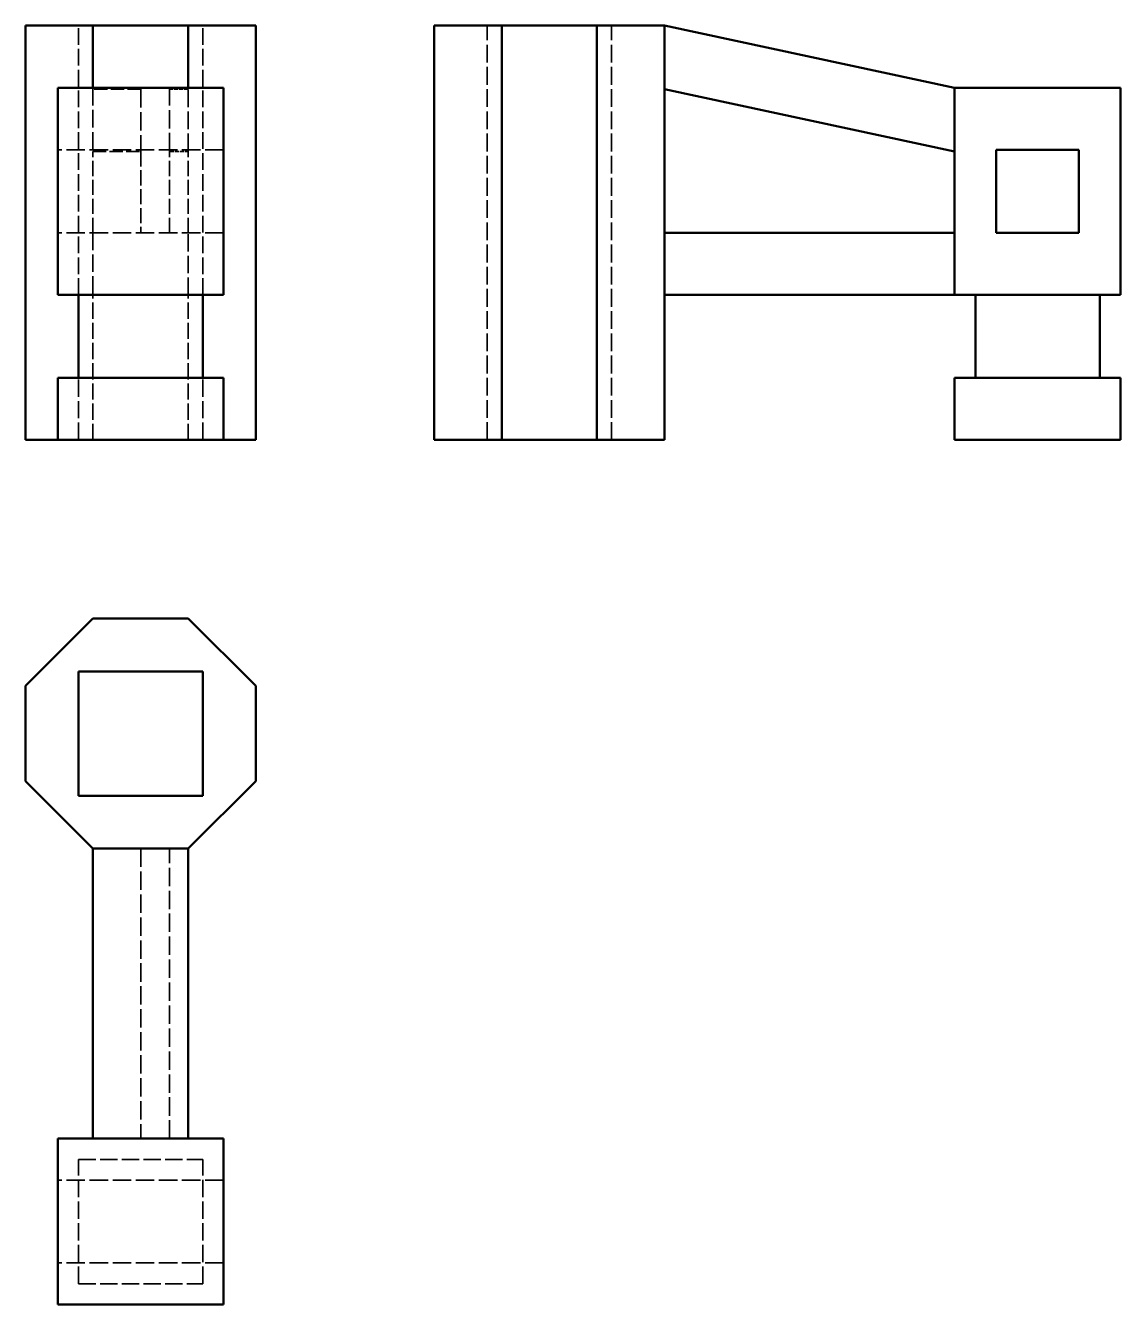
# Model space of a CAD drawing. Header units: inches. Extents: x 0 to 104, y 0 to 121.
import ezdxf

# ---------------------------------------------------------------- set-up
doc = ezdxf.new("R2010")
doc.units = ezdxf.units.IN
doc.header["$LTSCALE"] = 10
doc.header["$MEASUREMENT"] = 0
doc.linetypes.add('DASHED', pattern=[0.2067, 0.1654, -0.0413])
doc.layers.add('Hidden(Default)', color=7, linetype='DASHED', lineweight=35)
doc.layers.add('Visible(Default)', color=7, linetype='Continuous', lineweight=50)

msp = doc.modelspace()

# ---------------------------------------------------------------- linework, layer by layer
at = {"layer": 'Hidden(Default)', "ltscale": 0.958042}
for p, q in [((5.02, 95.9), (5.02, 121.49)), ((16.83, 95.9), (16.83, 121.49))]:
    msp.add_line(p, q, dxfattribs=at)
at = {"layer": 'Hidden(Default)', "ltscale": 1.0204}
for p, q in [((43.83, 82.12), (43.83, 121.49)), ((55.64, 82.12), (55.64, 121.49))]:
    msp.add_line(p, q, dxfattribs=at)
at = {"layer": 'Hidden(Default)', "ltscale": 1.017475}
for p, q in [((6.4, 115.58), (6.4, 109.54)), ((15.45, 109.54), (15.45, 115.58))]:
    msp.add_line(p, q, dxfattribs=at)
at = {"layer": 'Hidden(Default)', "ltscale": 0.762379}
for p, q in [((10.93, 115.45), (6.4, 115.45)), ((6.4, 109.54), (10.93, 109.54))]:
    msp.add_line(p, q, dxfattribs=at)
at = {"layer": 'Hidden(Default)', "ltscale": 1.05516}
for p, q in [((10.93, 115.45), (10.93, 109.54)), ((13.68, 109.54), (13.68, 115.45)), ((10.93, 43.31), (10.93, 15.75)), ((13.68, 15.75), (13.68, 43.31))]:
    msp.add_line(p, q, dxfattribs=at)
at = {"layer": 'Hidden(Default)', "ltscale": 0.234622}
for p, q in [((15.45, 115.45), (13.68, 115.45)), ((13.68, 109.54), (15.45, 109.54))]:
    msp.add_line(p, q, dxfattribs=at)
at = {"layer": 'Hidden(Default)', "ltscale": 1.061216}
for p, q in [((18.8, 109.68), (3.05, 109.68)), ((18.8, 101.8), (3.05, 101.8)), ((18.8, 11.81), (3.05, 11.81)), ((18.8, 3.94), (3.05, 3.94))]:
    msp.add_line(p, q, dxfattribs=at)
at = {"layer": 'Hidden(Default)', "ltscale": 0.869289}
for p, q in [((6.4, 101.8), (6.4, 109.54)), ((10.93, 109.54), (10.93, 101.8)), ((13.68, 101.8), (13.68, 109.54)), ((15.45, 101.8), (15.45, 109.54))]:
    msp.add_line(p, q, dxfattribs=at)
at = {"layer": 'Hidden(Default)', "ltscale": 0.99489}
for p, q in [((6.4, 101.8), (6.4, 95.9)), ((15.45, 95.9), (15.45, 101.8)), ((5.02, 82.12), (5.02, 88.02)), ((16.83, 82.12), (16.83, 88.02)), ((5.02, 1.97), (5.02, 13.78)), ((5.02, 13.78), (16.83, 13.78)), ((16.83, 1.97), (16.83, 13.78)), ((5.02, 1.97), (16.83, 1.97))]:
    msp.add_line(p, q, dxfattribs=at)
at = {"layer": 'Hidden(Default)', "ltscale": 0.928564}
for p, q in [((6.4, 82.12), (6.4, 95.9)), ((15.45, 82.12), (15.45, 95.9))]:
    msp.add_line(p, q, dxfattribs=at)
at = {"layer": 'Visible(Default)'}
for p, q in [((0, 82.12), (0, 121.49)), ((0, 121.49), (6.4, 121.49)), ((6.4, 121.49), (15.45, 121.49)), ((6.4, 115.58), (6.4, 121.49)), ((15.45, 115.58), (15.45, 121.49)), ((15.45, 121.49), (21.85, 121.49)), ((21.85, 82.12), (21.85, 121.49)), ((38.81, 121.49), (45.21, 121.49)), ((38.81, 82.12), (38.81, 121.49)), ((45.21, 121.49), (54.26, 121.49)), ((45.21, 82.12), (45.21, 121.49)), ((54.26, 82.12), (54.26, 121.49)), ((54.26, 121.49), (60.66, 121.49)), ((88.22, 115.58), (60.66, 121.49)), ((60.66, 115.45), (60.66, 121.49)), ((3.05, 95.9), (3.05, 115.58)), ((3.05, 115.58), (18.8, 115.58)), ((18.8, 115.58), (18.8, 95.9)), ((60.66, 115.45), (88.22, 109.54)), ((60.66, 101.8), (60.66, 115.45)), ((103.97, 115.58), (88.22, 115.58)), ((88.22, 115.58), (88.22, 95.9)), ((103.97, 95.9), (103.97, 115.58)), ((92.16, 101.8), (92.16, 109.68)), ((92.16, 109.68), (100.03, 109.68)), ((100.03, 109.68), (100.03, 101.8)), ((88.22, 101.8), (60.66, 101.8)), ((60.66, 95.9), (60.66, 101.8)), ((100.03, 101.8), (92.16, 101.8)), ((3.05, 95.9), (18.8, 95.9)), ((5.02, 95.9), (5.02, 88.02)), ((16.83, 88.02), (16.83, 95.9)), ((60.66, 95.9), (88.22, 95.9)), ((60.66, 82.12), (60.66, 95.9)), ((88.22, 95.9), (103.97, 95.9)), ((90.19, 88.02), (90.19, 95.9)), ((102, 95.9), (102, 88.02)), ((3.05, 82.12), (3.05, 88.02)), ((3.05, 88.02), (18.8, 88.02)), ((18.8, 88.02), (18.8, 82.12)), ((103.97, 88.02), (88.22, 88.02)), ((88.22, 88.02), (88.22, 82.12)), ((103.97, 82.12), (103.97, 88.02)), ((0, 82.12), (3.05, 82.12)), ((3.05, 82.12), (18.8, 82.12)), ((18.8, 82.12), (21.85, 82.12)), ((38.81, 82.12), (45.21, 82.12)), ((45.21, 82.12), (54.26, 82.12)), ((54.26, 82.12), (60.66, 82.12)), ((88.22, 82.12), (103.97, 82.12)), ((6.4, 65.16), (0, 58.76)), ((15.45, 65.16), (6.4, 65.16)), ((21.85, 58.76), (15.45, 65.16)), ((5.02, 60.14), (16.83, 60.14)), ((5.02, 48.33), (5.02, 60.14)), ((16.83, 60.14), (16.83, 48.33)), ((0, 58.76), (0, 49.71)), ((21.85, 49.71), (21.85, 58.76)), ((0, 49.71), (6.4, 43.31)), ((15.45, 43.31), (21.85, 49.71)), ((16.83, 48.33), (5.02, 48.33)), ((6.4, 15.75), (6.4, 43.31)), ((6.4, 43.31), (15.45, 43.31)), ((15.45, 15.75), (15.45, 43.31)), ((3.05, 0), (3.05, 15.75)), ((3.05, 15.75), (6.4, 15.75)), ((6.4, 15.75), (15.45, 15.75)), ((15.45, 15.75), (18.8, 15.75)), ((18.8, 15.75), (18.8, 0)), ((3.05, 0), (18.8, 0))]:
    msp.add_line(p, q, dxfattribs=at)

doc.saveas('drawing.dxf')
